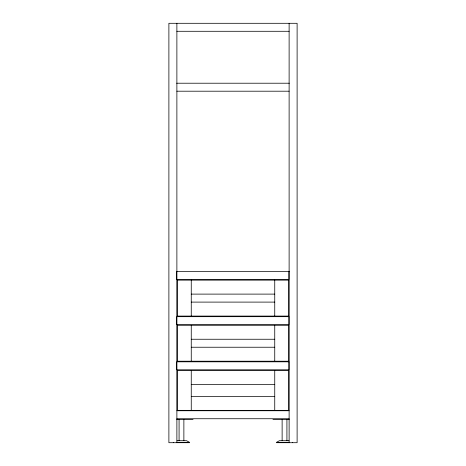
<?xml version="1.0" encoding="UTF-8"?>
<svg xmlns="http://www.w3.org/2000/svg" width="466" height="466" viewBox="0 0 466 466"><rect width="100%" height="100%" fill="white"/><g stroke="black" fill="none" stroke-linecap="round" stroke-linejoin="round"><path stroke-width="0.7" d="M176.882 31.286L289.118 31.286M176.678 83.216L289.322 83.216M176.882 91.202L289.118 91.202M289.322 271.544L176.678 271.544L176.678 279.536L288.92 279.536L288.92 271.544M191.258 294.11L274.742 294.11M191.258 302.102L274.742 302.102M191.258 339.248L274.742 339.248M191.258 347.234L274.742 347.234M191.258 384.386L274.742 384.386M191.258 396.368L274.742 396.368M176.882 410.744L289.118 410.744M176.882 418.736L289.118 418.736M176.655 419.534L193.058 419.534M272.942 419.534L289.345 419.534M177.045 440.702L186.586 440.702L189.464 442.316L177.482 442.316M288.955 440.702L279.414 440.702L276.536 442.316L288.518 442.316M189.464 442.7L168.89 442.7L168.89 23.3L297.11 23.3L297.11 442.7L276.536 442.7M292.514 442.316L292.514 442.7M289.118 23.3L289.118 442.7M286.922 419.534L286.922 440.702M282.128 419.534L282.128 440.702M274.742 280.13L274.742 316.082M274.742 325.268L274.742 361.214M274.742 370.406L274.742 410.348M191.258 280.13L191.258 316.082M191.258 325.268L191.258 361.214M191.258 370.406L191.258 410.348M183.872 419.534L183.872 440.702M179.078 419.534L179.078 440.702M176.882 23.3L176.882 442.7M173.486 442.316L173.486 442.7M288.722 280.13L177.278 280.13L177.278 316.082L288.722 316.082L288.722 280.13M288.92 316.682L176.678 316.682L176.678 324.668L288.92 324.668L288.92 316.682M288.722 325.268L177.278 325.268L177.278 361.214L288.722 361.214L288.722 325.268M288.92 361.814L176.678 361.814L176.678 369.806L288.92 369.806L288.92 361.814M288.722 370.406L177.278 370.406L177.278 410.348L288.722 410.348L288.722 370.406"/></g></svg>
